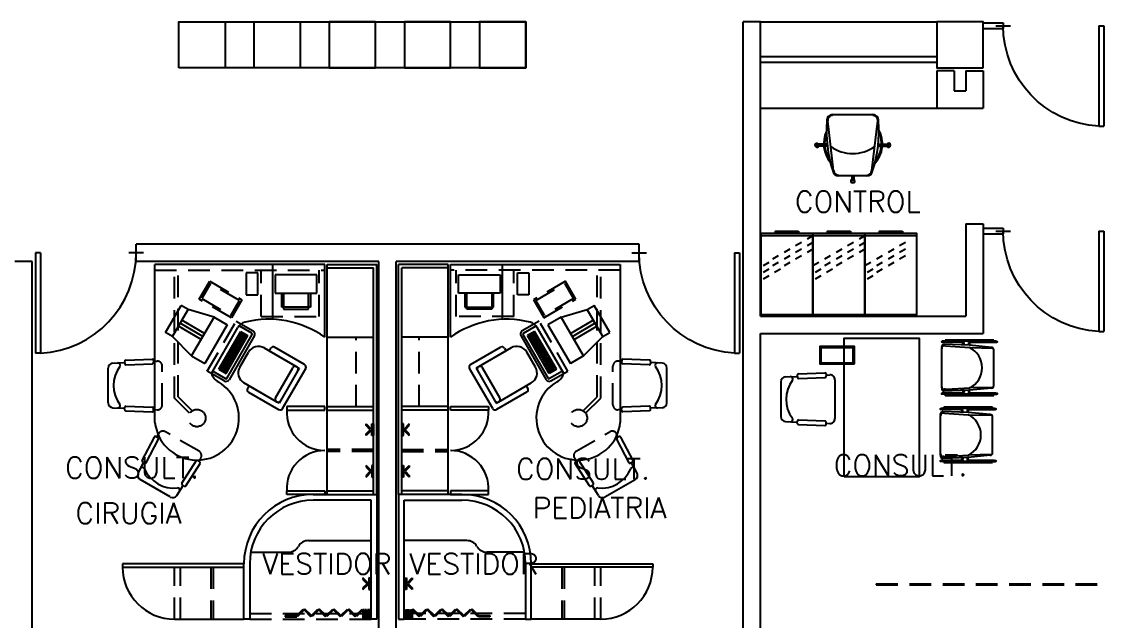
# Model space of a CAD drawing. Extents: x -358 to -207, y -206 to -105.
# Drawn here: x -238.47 to -229.08, y -189.41 to -184.23 of the extents above; entities that cross this region are included whole.
import ezdxf
from ezdxf.enums import TextEntityAlignment as Align

# ---------------------------------------------------------------- set-up
doc = ezdxf.new("R2010")
doc.units = 0
doc.header["$LTSCALE"] = 1.5
doc.header["$MEASUREMENT"] = 0
doc.linetypes.add('HIDDEN2', pattern=[0.1875, 0.125, -0.0625])
doc.layers.get('0').update_dxf_attribs({"linetype": 'CONTINUOUS'})
for name, color, linetype in [('8CMOB01', 8, 'CONTINUOUS'), ('9CCOLUMNA', 5, 'CONTINUOUS'), ('CCPTAS', 6, 'CONTINUOUS'), ('RCMURO01', 3, 'CONTINUOUS'), ('ZCTEXT01', 2, 'CONTINUOUS')]:
    doc.layers.add(name, color=color, linetype=linetype)
doc.styles.add('REG-80', font='ROMANS.shx', dxfattribs={"height": 0.27})

# ---------------------------------------------------------------- blocks, each defined once
blk = doc.blocks.new('PTA-D')
for p, q in [((0.95, 0), (0.95, 1)), ((0.95, 1), (1, 1)), ((1, 0), (1, 1)), ((-0.073, 0), (0.073, 0)), ((0.95, 0), (1, 0))]:
    blk.add_line(p, q)
blk.add_arc((1.002, -0.001), 1.002, 92.9928, 179.9448)
blk = doc.blocks.new('CESTO')
for points in [[(-0.0775, 0.1591), (0.0725, 0.1591), (0.0725, -0.1409), (-0.0775, -0.1409)], [(-0.0675, 0.1491), (0.0625, 0.1491), (0.0625, -0.1309), (-0.0675, -0.1309)]]:
    blk.add_lwpolyline(points, close=True)

msp = doc.modelspace()

# ---------------------------------------------------------------- linework, layer by layer
at = {"layer": '8CMOB01'}
for p, q in [((-231.456, -185.0342), (-231.1086, -185.0342)), ((-231.4476, -185.5193), (-231.4987, -185.0893)), ((-231.1169, -185.5193), (-231.0658, -185.0893)), ((-231.5334, -185.291), (-231.5918, -185.291)), ((-231.5918, -185.3075), (-231.5918, -185.291)), ((-231.5326, -185.3075), (-231.5918, -185.3075)), ((-231.5034, -185.291), (-231.525, -185.291)), ((-231.5016, -185.3075), (-231.5241, -185.3075)), ((-231.0629, -185.3075), (-231.0343, -185.3075)), ((-231.0611, -185.291), (-231.0335, -185.291)), ((-231.0258, -185.3075), (-230.9727, -185.3075)), ((-231.025, -185.291), (-230.9727, -185.291)), ((-230.9727, -185.291), (-230.9727, -185.3075)), ((-231.1597, -185.5642), (-231.4048, -185.5642)), ((-231.2905, -185.5642), (-231.2905, -185.6088)), ((-231.274, -185.6088), (-231.2905, -185.6088)), ((-231.274, -185.5642), (-231.274, -185.6088)), ((-231.6265, -186.083), (-232.0765, -186.083)), ((-231.6265, -186.083), (-231.6765, -186.1119)), ((-231.1765, -186.083), (-231.6265, -186.083)), ((-231.1765, -186.083), (-231.2265, -186.1119)), ((-230.7265, -186.083), (-231.1765, -186.083)), ((-231.8265, -186.1985), (-231.8765, -186.2273)), ((-231.7265, -186.1407), (-231.7765, -186.1696)), ((-231.7265, -186.1985), (-231.7765, -186.2273)), ((-231.6265, -186.1407), (-231.6765, -186.1696)), ((-231.6265, -186.1985), (-231.6765, -186.2273)), ((-231.3765, -186.1985), (-231.4265, -186.2273)), ((-231.2765, -186.1407), (-231.3265, -186.1696)), ((-231.2765, -186.1985), (-231.3265, -186.2273)), ((-231.1765, -186.1407), (-231.2265, -186.1696)), ((-231.1765, -186.1985), (-231.2265, -186.2273)), ((-230.9265, -186.1985), (-230.9765, -186.2273)), ((-230.8265, -186.1407), (-230.8765, -186.1696)), ((-230.8265, -186.1985), (-230.8765, -186.2273)), ((-231.9265, -186.2562), (-231.9765, -186.2851)), ((-231.8265, -186.2562), (-231.8765, -186.2851)), ((-231.7265, -186.2562), (-231.7765, -186.2851)), ((-231.4765, -186.2562), (-231.5265, -186.2851)), ((-231.3765, -186.2562), (-231.4265, -186.2851)), ((-231.2765, -186.2562), (-231.3265, -186.2851)), ((-231.0265, -186.2562), (-231.0765, -186.2851)), ((-230.9265, -186.2562), (-230.9765, -186.2851)), ((-230.8265, -186.2562), (-230.8765, -186.2851)), ((-232.0081, -186.3139), (-232.0581, -186.3428)), ((-232.0081, -186.3717), (-232.0581, -186.4005)), ((-231.9265, -186.3139), (-231.9765, -186.3428)), ((-231.9081, -186.3717), (-231.9581, -186.4005)), ((-231.8265, -186.3139), (-231.8765, -186.3428)), ((-231.5765, -186.3139), (-231.6265, -186.3428)), ((-231.5581, -186.3717), (-231.6081, -186.4005)), ((-231.4765, -186.3139), (-231.5265, -186.3428)), ((-231.4581, -186.3717), (-231.5081, -186.4005)), ((-231.3765, -186.3139), (-231.4265, -186.3428)), ((-231.1265, -186.3139), (-231.1765, -186.3428)), ((-231.1081, -186.3717), (-231.1581, -186.4005)), ((-231.0265, -186.3139), (-231.0765, -186.3428)), ((-231.0265, -186.3717), (-231.0765, -186.4005)), ((-230.9265, -186.3139), (-230.9765, -186.3428)), ((-232.0081, -186.4294), (-232.0581, -186.4583)), ((-231.5581, -186.4294), (-231.6081, -186.4583)), ((-231.1081, -186.4294), (-231.1581, -186.4583))]:
    msp.add_line(p, q, dxfattribs=at)
at = {"layer": '8CMOB01', "color": 8}
for p, q in [((-235.8481, -186.3316), (-237.3174, -186.3316)), ((-235.8481, -186.7194), (-235.8481, -186.3316)), ((-235.8481, -186.9616), (-235.8481, -186.3316)), ((-235.8281, -188.3216), (-235.8281, -186.3316)), ((-235.8281, -186.3316), (-235.3981, -186.3316)), ((-235.8281, -186.3616), (-235.4281, -186.3616)), ((-235.4281, -188.3216), (-235.4281, -186.3616)), ((-235.3981, -188.3216), (-235.3981, -186.3316)), ((-235.2122, -188.3216), (-235.2122, -186.3316)), ((-234.7822, -186.3316), (-235.2122, -186.3316)), ((-235.1822, -188.3216), (-235.1822, -186.3616)), ((-234.7822, -186.3616), (-235.1822, -186.3616)), ((-234.7822, -188.3216), (-234.7822, -186.3316)), ((-234.7622, -186.7194), (-234.7622, -186.3316)), ((-234.7622, -186.9616), (-234.7622, -186.3316)), ((-234.7622, -186.3316), (-233.2929, -186.3316)), ((-236.5277, -186.4029), (-236.5277, -186.5941)), ((-236.4277, -186.4029), (-236.5277, -186.4029)), ((-236.4277, -186.5941), (-236.4277, -186.4029)), ((-235.9174, -186.4211), (-236.2774, -186.4211)), ((-236.2774, -186.4211), (-236.2774, -186.5811)), ((-235.9174, -186.5811), (-235.9174, -186.4211)), ((-234.6929, -186.5811), (-234.6929, -186.4211)), ((-234.6929, -186.4211), (-234.3329, -186.4211)), ((-234.3329, -186.4211), (-234.3329, -186.5811)), ((-234.1827, -186.5941), (-234.1827, -186.4029)), ((-234.1827, -186.4029), (-234.0827, -186.4029)), ((-234.0827, -186.4029), (-234.0827, -186.5941)), ((-236.5277, -186.5941), (-236.4277, -186.5941)), ((-236.2774, -186.5811), (-235.9174, -186.5811)), ((-236.2214, -186.7011), (-236.2214, -186.5811)), ((-236.2054, -186.5811), (-236.2054, -186.7171)), ((-235.9894, -186.7171), (-235.9894, -186.5811)), ((-235.9734, -186.5811), (-235.9734, -186.7011)), ((-234.3329, -186.5811), (-234.6929, -186.5811)), ((-234.6369, -186.5811), (-234.6369, -186.7011)), ((-234.6209, -186.7171), (-234.6209, -186.5811)), ((-234.4049, -186.5811), (-234.4049, -186.7171)), ((-234.3889, -186.7011), (-234.3889, -186.5811)), ((-234.0827, -186.5941), (-234.1827, -186.5941)), ((-237.227, -186.9209), (-237.0914, -186.686)), ((-237.1666, -186.9557), (-237.031, -186.7208)), ((-237.031, -186.7208), (-237.0914, -186.686)), ((-236.8065, -186.7879), (-237.031, -186.7208)), ((-235.9734, -186.7011), (-236.2214, -186.7011)), ((-236.2054, -186.7171), (-235.9894, -186.7171)), ((-234.6369, -186.7011), (-234.3889, -186.7011)), ((-234.4049, -186.7171), (-234.6209, -186.7171)), ((-233.8038, -186.7879), (-233.5793, -186.7208)), ((-233.5793, -186.7208), (-233.5189, -186.686)), ((-233.4437, -186.9557), (-233.5793, -186.7208)), ((-233.3833, -186.9209), (-233.5189, -186.686)), ((-236.9034, -186.9556), (-237.0988, -186.8383)), ((-236.8884, -186.9297), (-237.0838, -186.8123)), ((-237.0002, -187.1234), (-236.8065, -186.7879)), ((-236.6922, -186.8539), (-236.8859, -187.1894)), ((-236.8065, -186.7879), (-236.6922, -186.8539)), ((-236.6153, -186.8216), (-236.4681, -186.9066)), ((-233.995, -186.8216), (-234.1422, -186.9066)), ((-233.8038, -186.7879), (-233.9182, -186.8539)), ((-233.9182, -186.8539), (-233.7244, -187.1894)), ((-233.6101, -187.1234), (-233.8038, -186.7879)), ((-233.722, -186.9297), (-233.5265, -186.8123)), ((-233.707, -186.9556), (-233.5115, -186.8383)), ((-237.1666, -186.9557), (-237.227, -186.9209)), ((-236.9184, -186.9816), (-237.1138, -186.8643)), ((-236.8295, -187.2754), (-236.5999, -186.8777)), ((-236.7651, -187.2381), (-236.5761, -186.9108)), ((-236.7495, -187.2471), (-236.5605, -186.9198)), ((-236.7339, -187.2561), (-236.5449, -186.9288)), ((-236.7183, -187.2651), (-236.5293, -186.9378)), ((-236.7027, -187.2741), (-236.5137, -186.9468)), ((-236.697, -187.3172), (-236.477, -186.9362)), ((-236.4571, -186.9476), (-236.6771, -187.3287)), ((-236.5941, -186.942), (-236.5317, -186.978)), ((-236.4796, -186.9265), (-236.5895, -186.863)), ((-236.5851, -186.9264), (-236.5227, -186.9624)), ((-236.5761, -186.9108), (-236.5137, -186.9468)), ((-234.1532, -186.9476), (-233.9332, -187.3287)), ((-233.9133, -187.3172), (-234.1333, -186.9362)), ((-234.1307, -186.9265), (-234.0208, -186.863)), ((-234.0342, -186.9108), (-234.0966, -186.9468)), ((-233.9076, -187.2741), (-234.0966, -186.9468)), ((-234.0252, -186.9264), (-234.0876, -186.9624)), ((-233.892, -187.2651), (-234.081, -186.9378)), ((-234.0162, -186.942), (-234.0786, -186.978)), ((-233.8764, -187.2561), (-234.0654, -186.9288)), ((-233.8608, -187.2471), (-234.0498, -186.9198)), ((-233.8452, -187.2381), (-234.0342, -186.9108)), ((-233.7808, -187.2754), (-234.0104, -186.8777)), ((-233.692, -186.9816), (-233.4965, -186.8643)), ((-233.4437, -186.9557), (-233.3833, -186.9209)), ((-237.0002, -187.1234), (-237.1666, -186.9557)), ((-236.6481, -187.0355), (-236.6013, -187.0625)), ((-236.6391, -187.0199), (-236.5923, -187.0469)), ((-236.6301, -187.0043), (-236.5677, -187.0403)), ((-236.6211, -186.9887), (-236.5587, -187.0247)), ((-236.6121, -186.9731), (-236.5497, -187.0091)), ((-236.6031, -186.9576), (-236.5407, -186.9936)), ((-235.8281, -186.9616), (-235.4281, -186.9616)), ((-234.7822, -186.9616), (-235.1822, -186.9616)), ((-234.0072, -186.9576), (-234.0696, -186.9936)), ((-233.9982, -186.9731), (-234.0606, -187.0091)), ((-233.9892, -186.9887), (-234.0516, -187.0247)), ((-233.9802, -187.0043), (-234.0426, -187.0403)), ((-233.9712, -187.0199), (-234.018, -187.0469)), ((-233.9622, -187.0355), (-234.009, -187.0625)), ((-233.6101, -187.1234), (-233.4437, -186.9557)), ((-230.5122, -187.0503), (-230.5122, -187.042)), ((-230.5002, -186.9953), (-230.5075, -186.9953)), ((-230.5002, -187.0053), (-230.5075, -187.0053)), ((-230.3389, -186.9953), (-230.5002, -186.9953)), ((-230.3389, -187.0053), (-230.5002, -187.0053)), ((-230.4788, -187.0357), (-230.4922, -187.0357)), ((-230.2722, -187.0303), (-230.4905, -187.0221)), ((-230.4822, -186.9953), (-230.4822, -186.9853)), ((-230.0622, -186.9853), (-230.4822, -186.9853)), ((-230.4788, -187.0357), (-230.2722, -187.0503)), ((-230.2595, -186.9953), (-230.3565, -186.9953)), ((-230.3289, -187.0281), (-230.3289, -187.0153)), ((-230.2822, -186.9953), (-230.3189, -186.9953)), ((-230.3189, -187.0285), (-230.3189, -187.0153)), ((-230.2722, -186.9953), (-230.2822, -186.9953)), ((-230.2822, -186.9953), (-230.2595, -186.9953)), ((-230.2822, -187.0153), (-230.2822, -187.0299)), ((-230.2722, -186.9953), (-230.2507, -186.9953)), ((-230.2722, -187.0303), (-230.2722, -187.0153)), ((-230.2722, -187.0153), (-230.2722, -187.0303)), ((-230.0812, -187.0494), (-230.2722, -187.0303)), ((-230.0448, -186.9953), (-230.2622, -186.9953)), ((-230.2622, -187.0053), (-230.2452, -187.0053)), ((-230.0622, -187.0053), (-230.2622, -187.0053)), ((-230.2507, -186.9953), (-230.037, -186.9953)), ((-230.2452, -187.0053), (-230.0622, -187.0053)), ((-230.0622, -186.9953), (-230.0622, -186.9853)), ((-230.0622, -187.0053), (-230.0448, -187.0053)), ((-230.0448, -186.9953), (-230.037, -186.9953)), ((-230.0448, -187.0053), (-230.037, -187.0053)), ((-237.0002, -187.1234), (-236.8859, -187.1894)), ((-236.7021, -187.129), (-236.6553, -187.156)), ((-236.6931, -187.1134), (-236.6463, -187.1404)), ((-236.6841, -187.0979), (-236.6373, -187.1249)), ((-236.6751, -187.0823), (-236.6283, -187.1093)), ((-236.6661, -187.0667), (-236.6193, -187.0937)), ((-236.6571, -187.0511), (-236.6103, -187.0781)), ((-236.5844, -187.2204), (-236.5094, -187.0905)), ((-236.3728, -187.0539), (-236.0913, -187.2164)), ((-236.317, -187.0572), (-236.3295, -187.0789)), ((-236.3295, -187.0789), (-236.0913, -187.2164)), ((-236.023, -187.1981), (-236.2828, -187.0481)), ((-234.5873, -187.1981), (-234.3275, -187.0481)), ((-234.2375, -187.0539), (-234.519, -187.2164)), ((-234.2808, -187.0789), (-234.519, -187.2164)), ((-234.2933, -187.0572), (-234.2808, -187.0789)), ((-234.0259, -187.2204), (-234.1009, -187.0905)), ((-233.9532, -187.0511), (-234, -187.0781)), ((-233.9442, -187.0667), (-233.991, -187.0937)), ((-233.9352, -187.0823), (-233.982, -187.1093)), ((-233.9262, -187.0979), (-233.973, -187.1249)), ((-233.9172, -187.1134), (-233.964, -187.1404)), ((-233.9082, -187.129), (-233.955, -187.156)), ((-233.6101, -187.1234), (-233.7244, -187.1894)), ((-230.5122, -187.0503), (-230.5122, -187.0609)), ((-230.5122, -187.3915), (-230.5122, -187.0557)), ((-230.2722, -187.0503), (-230.0677, -187.0555)), ((-230.0622, -187.3812), (-230.0622, -187.0693)), ((-237.7216, -187.5294), (-237.7216, -187.2282)), ((-237.681, -187.1857), (-237.5797, -187.1811)), ((-237.5801, -187.1711), (-237.5792, -187.1911)), ((-237.5706, -187.1607), (-237.3408, -187.1502)), ((-237.5688, -187.2006), (-237.339, -187.1902)), ((-237.3304, -187.1597), (-237.3295, -187.1797)), ((-236.7561, -187.2226), (-236.6937, -187.2586)), ((-236.7471, -187.207), (-236.6847, -187.243)), ((-236.7381, -187.1914), (-236.6757, -187.2274)), ((-236.7291, -187.1758), (-236.6667, -187.2118)), ((-236.7201, -187.1602), (-236.6577, -187.1962)), ((-236.7111, -187.1446), (-236.6487, -187.1806)), ((-236.2755, -187.4854), (-236.1255, -187.2255)), ((-236.0697, -187.2289), (-236.2447, -187.532)), ((-236.2139, -187.5787), (-236.0139, -187.2322)), ((-236.0913, -187.2164), (-236.0697, -187.2289)), ((-234.3964, -187.5787), (-234.5964, -187.2322)), ((-234.519, -187.2164), (-234.5406, -187.2289)), ((-234.5406, -187.2289), (-234.3656, -187.532)), ((-234.3348, -187.4854), (-234.4848, -187.2255)), ((-233.8992, -187.1446), (-233.9616, -187.1806)), ((-233.8902, -187.1602), (-233.9526, -187.1962)), ((-233.8812, -187.1758), (-233.9436, -187.2118)), ((-233.8722, -187.1914), (-233.9346, -187.2274)), ((-233.8632, -187.207), (-233.9256, -187.243)), ((-233.8542, -187.2226), (-233.9166, -187.2586)), ((-233.2799, -187.1597), (-233.2808, -187.1797)), ((-233.0415, -187.2006), (-233.2713, -187.1902)), ((-233.0397, -187.1607), (-233.2695, -187.1502)), ((-233.0302, -187.1711), (-233.0311, -187.1911)), ((-232.9293, -187.1857), (-233.0306, -187.1811)), ((-232.8887, -187.5294), (-232.8887, -187.2282)), ((-236.7181, -187.3396), (-236.8653, -187.2546)), ((-236.818, -187.2555), (-236.7067, -187.3198)), ((-236.7651, -187.2381), (-236.7027, -187.2741)), ((-236.0822, -187.2505), (-236.2322, -187.5104)), ((-236.0822, -187.2505), (-236.2322, -187.5104)), ((-234.5281, -187.2505), (-234.3781, -187.5104)), ((-234.5281, -187.2505), (-234.3781, -187.5104)), ((-233.8452, -187.2381), (-233.9076, -187.2741)), ((-233.7923, -187.2555), (-233.9037, -187.3198)), ((-233.8922, -187.3396), (-233.745, -187.2546)), ((-231.8629, -187.3043), (-231.7616, -187.2997)), ((-231.7621, -187.2897), (-231.7611, -187.3097)), ((-231.7525, -187.2792), (-231.5228, -187.2688)), ((-231.7507, -187.3192), (-231.5209, -187.3088)), ((-231.5123, -187.2783), (-231.5114, -187.2983)), ((-231.5119, -187.2883), (-231.4804, -187.2869)), ((-236.2663, -187.5195), (-236.5478, -187.357)), ((-236.5045, -187.382), (-236.517, -187.4037)), ((-236.2663, -187.5195), (-236.5045, -187.382)), ((-234.344, -187.5195), (-234.0625, -187.357)), ((-234.344, -187.5195), (-234.1058, -187.382)), ((-234.1058, -187.382), (-234.0933, -187.4037)), ((-231.9035, -187.3467), (-231.9035, -187.648)), ((-231.436, -187.3294), (-231.436, -187.6654)), ((-230.5122, -187.4003), (-230.5122, -187.3825)), ((-230.5122, -187.3825), (-230.5114, -187.3825)), ((-230.5122, -187.4003), (-230.5122, -187.4085)), ((-230.4824, -187.4115), (-230.4922, -187.4115)), ((-230.2822, -187.4206), (-230.4905, -187.4285)), ((-230.4824, -187.4115), (-230.4721, -187.4115)), ((-230.4721, -187.4115), (-230.2722, -187.4003)), ((-230.2822, -187.4206), (-230.2722, -187.4203)), ((-230.2822, -187.4206), (-230.2822, -187.4353)), ((-230.0677, -187.395), (-230.2722, -187.4003)), ((-230.2722, -187.4003), (-230.2722, -187.4003)), ((-230.0812, -187.4012), (-230.2722, -187.4203)), ((-230.2722, -187.4353), (-230.2722, -187.4203)), ((-230.2722, -187.4353), (-230.2722, -187.4203)), ((-230.0812, -187.4012), (-230.0812, -187.4012)), ((-236.5078, -187.4378), (-236.248, -187.5878)), ((-234.1025, -187.4378), (-234.3623, -187.5878)), ((-230.5005, -187.4453), (-230.5074, -187.4453)), ((-230.5005, -187.4553), (-230.5074, -187.4553)), ((-230.5005, -187.4453), (-230.5008, -187.4453)), ((-230.5008, -187.4453), (-230.3389, -187.4453)), ((-230.3389, -187.4453), (-230.5008, -187.4453)), ((-230.4822, -187.4553), (-230.5008, -187.4553)), ((-230.5005, -187.4553), (-230.5008, -187.4553)), ((-230.3389, -187.4553), (-230.5005, -187.4553)), ((-230.4822, -187.4653), (-230.4822, -187.4553)), ((-230.4822, -187.4653), (-230.4822, -187.4553)), ((-230.4822, -187.4553), (-230.4522, -187.4553)), ((-230.4822, -187.4653), (-230.4822, -187.4553)), ((-230.4822, -187.4653), (-230.4822, -187.4553)), ((-230.4822, -187.4653), (-230.4822, -187.4553)), ((-230.4822, -187.4653), (-230.0622, -187.4653)), ((-230.0622, -187.4653), (-230.4822, -187.4653)), ((-230.2622, -187.4553), (-230.3389, -187.4553)), ((-230.3289, -187.4224), (-230.3289, -187.4353)), ((-230.3189, -187.422), (-230.3189, -187.4353)), ((-230.3189, -187.4451), (-230.3189, -187.4453)), ((-230.0439, -187.4453), (-230.2622, -187.4453)), ((-230.2622, -187.4453), (-230.0445, -187.4453)), ((-230.2622, -187.4553), (-230.0445, -187.4553)), ((-230.0622, -187.4553), (-230.0922, -187.4553)), ((-230.0622, -187.4653), (-230.0622, -187.4553)), ((-230.0622, -187.4653), (-230.0622, -187.4553)), ((-230.0622, -187.4653), (-230.0622, -187.4553)), ((-230.0622, -187.4553), (-230.0445, -187.4553)), ((-230.0622, -187.4653), (-230.0622, -187.4553)), ((-230.0622, -187.4653), (-230.0622, -187.4553)), ((-230.0445, -187.4453), (-230.0476, -187.4453)), ((-230.0455, -187.4553), (-230.0445, -187.4553)), ((-230.0455, -187.4553), (-230.0371, -187.4553)), ((-230.0439, -187.4453), (-230.0411, -187.4453)), ((-230.0411, -187.4453), (-230.0371, -187.4453)), ((-237.681, -187.5719), (-237.5797, -187.5765)), ((-237.5801, -187.5865), (-237.5792, -187.5665)), ((-237.5706, -187.5969), (-237.3408, -187.6074)), ((-237.5688, -187.557), (-237.339, -187.5674)), ((-237.3304, -187.5978), (-237.3295, -187.5779)), ((-236.2447, -187.532), (-236.2663, -187.5195)), ((-235.8481, -187.5616), (-236.1781, -187.5616)), ((-236.1781, -187.5616), (-236.1781, -187.5916)), ((-236.1781, -187.5916), (-235.8481, -187.5916)), ((-235.8481, -187.5916), (-235.8481, -187.5616)), ((-235.8281, -187.5616), (-235.4281, -187.5616)), ((-235.8281, -187.5916), (-235.4281, -187.5916)), ((-234.7822, -187.5616), (-235.1822, -187.5616)), ((-234.7822, -187.5916), (-235.1822, -187.5916)), ((-234.7622, -187.5916), (-234.7622, -187.5616)), ((-234.7622, -187.5616), (-234.4322, -187.5616)), ((-234.4322, -187.5916), (-234.7622, -187.5916)), ((-234.4322, -187.5616), (-234.4322, -187.5916)), ((-234.3656, -187.532), (-234.344, -187.5195)), ((-233.2799, -187.5978), (-233.2808, -187.5779)), ((-233.0415, -187.557), (-233.2713, -187.5674)), ((-233.0397, -187.5969), (-233.2695, -187.6074)), ((-233.0302, -187.5865), (-233.0311, -187.5665)), ((-232.9293, -187.5719), (-233.0306, -187.5765)), ((-230.5111, -187.577), (-230.5184, -187.577)), ((-230.5111, -187.587), (-230.5184, -187.587)), ((-230.3498, -187.577), (-230.5111, -187.577)), ((-230.3498, -187.587), (-230.5111, -187.587)), ((-230.2831, -187.612), (-230.5014, -187.6038)), ((-230.4931, -187.577), (-230.4931, -187.567)), ((-230.0731, -187.567), (-230.4931, -187.567)), ((-230.2704, -187.577), (-230.3674, -187.577)), ((-230.3398, -187.6098), (-230.3398, -187.597)), ((-230.2931, -187.577), (-230.3298, -187.577)), ((-230.3298, -187.6102), (-230.3298, -187.597)), ((-230.2831, -187.577), (-230.2931, -187.577)), ((-230.2931, -187.577), (-230.2704, -187.577)), ((-230.2931, -187.597), (-230.2931, -187.6116)), ((-230.2831, -187.577), (-230.2616, -187.577)), ((-230.2831, -187.612), (-230.2831, -187.597)), ((-230.2831, -187.597), (-230.2831, -187.612)), ((-230.0557, -187.577), (-230.2731, -187.577)), ((-230.2731, -187.587), (-230.2561, -187.587)), ((-230.0731, -187.587), (-230.2731, -187.587)), ((-230.2616, -187.577), (-230.0479, -187.577)), ((-230.2561, -187.587), (-230.0731, -187.587)), ((-230.0731, -187.577), (-230.0731, -187.567)), ((-230.0731, -187.587), (-230.0557, -187.587)), ((-230.0557, -187.577), (-230.0479, -187.577)), ((-230.0557, -187.587), (-230.0479, -187.587)), ((-231.8629, -187.6905), (-231.7616, -187.6951)), ((-231.7621, -187.7051), (-231.7611, -187.6851)), ((-231.7507, -187.6756), (-231.5209, -187.686)), ((-231.5123, -187.7164), (-231.5114, -187.6964)), ((-230.5231, -187.632), (-230.5231, -187.6237)), ((-230.5231, -187.632), (-230.5231, -187.6427)), ((-230.5231, -187.9732), (-230.5231, -187.6374)), ((-230.4897, -187.6174), (-230.5031, -187.6174)), ((-230.4897, -187.6174), (-230.2831, -187.632)), ((-230.0921, -187.6311), (-230.2831, -187.612)), ((-230.2831, -187.632), (-230.0786, -187.6372)), ((-230.0731, -187.9629), (-230.0731, -187.651)), ((-235.4917, -187.7258), (-235.4918, -187.7117)), ((-235.4918, -187.7117), (-235.4417, -187.7616)), ((-235.4558, -187.7616), (-235.4917, -187.7258)), ((-235.4917, -187.7975), (-235.4558, -187.7616)), ((-235.4417, -187.7616), (-235.4917, -187.8117)), ((-235.4417, -187.8116), (-235.4418, -187.7116)), ((-235.4418, -187.7116), (-235.4282, -187.7116)), ((-235.4282, -187.7116), (-235.4281, -187.8116)), ((-235.1821, -187.7116), (-235.1822, -187.8116)), ((-235.1686, -187.7116), (-235.1821, -187.7116)), ((-235.1687, -187.8116), (-235.1686, -187.7116)), ((-235.1186, -187.7117), (-235.1686, -187.7616)), ((-235.1686, -187.7616), (-235.1187, -187.8117)), ((-235.1545, -187.7616), (-235.1186, -187.7258)), ((-235.1187, -187.7975), (-235.1545, -187.7616)), ((-235.1186, -187.7258), (-235.1186, -187.7117)), ((-231.7525, -187.7155), (-231.5228, -187.726)), ((-231.5119, -187.7064), (-231.4804, -187.7079)), ((-237.4288, -188.0291), (-237.323, -187.8249)), ((-237.3933, -188.0475), (-237.2875, -187.8433)), ((-237.3095, -187.8206), (-237.2918, -187.8298)), ((-235.4917, -187.8117), (-235.4917, -187.7975)), ((-235.4281, -187.8116), (-235.4417, -187.8116)), ((-235.1822, -187.8116), (-235.1687, -187.8116)), ((-235.1187, -187.8117), (-235.1187, -187.7975)), ((-233.217, -188.0475), (-233.3228, -187.8433)), ((-233.3008, -187.8206), (-233.3186, -187.8298)), ((-233.1815, -188.0291), (-233.2873, -187.8249)), ((-230.5231, -187.982), (-230.5231, -187.9642)), ((-230.5231, -187.9642), (-230.5223, -187.9642)), ((-230.5231, -187.982), (-230.5231, -187.9902)), ((-230.483, -187.9932), (-230.2831, -187.982)), ((-230.0786, -187.9767), (-230.2831, -187.982)), ((-230.2831, -187.982), (-230.2831, -187.982)), ((-230.0921, -187.9829), (-230.2831, -188.002)), ((-230.0921, -187.9829), (-230.0921, -187.9829)), ((-237.4624, -188.1372), (-237.4157, -188.0471)), ((-237.4246, -188.0425), (-237.4068, -188.0517)), ((-237.0847, -188.2256), (-236.9608, -188.0319)), ((-237.051, -188.2472), (-236.9271, -188.0534)), ((-236.9301, -188.0396), (-236.947, -188.0289)), ((-235.4417, -188.1215), (-235.4917, -188.0715)), ((-235.4917, -188.0715), (-235.4917, -188.0856)), ((-235.4417, -188.0715), (-235.4418, -188.1715)), ((-235.4281, -188.0716), (-235.4417, -188.0715)), ((-235.4282, -188.1716), (-235.4281, -188.0716)), ((-235.1822, -188.0716), (-235.1687, -188.0715)), ((-235.1821, -188.1716), (-235.1822, -188.0716)), ((-235.1687, -188.0715), (-235.1686, -188.1715)), ((-235.1686, -188.1215), (-235.1187, -188.0715)), ((-235.1187, -188.0715), (-235.1187, -188.0856)), ((-233.5593, -188.2472), (-233.6832, -188.0534)), ((-233.6802, -188.0396), (-233.6634, -188.0289)), ((-233.5256, -188.2256), (-233.6495, -188.0319)), ((-233.1858, -188.0425), (-233.2035, -188.0517)), ((-233.148, -188.1372), (-233.1947, -188.0471)), ((-230.5114, -188.027), (-230.5183, -188.027)), ((-230.5114, -188.037), (-230.5183, -188.037)), ((-230.5114, -188.027), (-230.5117, -188.027)), ((-230.5117, -188.027), (-230.3498, -188.027)), ((-230.3498, -188.027), (-230.5117, -188.027)), ((-230.4931, -188.037), (-230.5117, -188.037)), ((-230.5114, -188.037), (-230.5117, -188.037)), ((-230.3498, -188.037), (-230.5114, -188.037)), ((-230.4933, -187.9932), (-230.5031, -187.9932)), ((-230.2931, -188.0024), (-230.5014, -188.0102)), ((-230.4933, -187.9932), (-230.483, -187.9932)), ((-230.4931, -188.047), (-230.4931, -188.037)), ((-230.4931, -188.047), (-230.4931, -188.037)), ((-230.4931, -188.037), (-230.4631, -188.037)), ((-230.4931, -188.047), (-230.4931, -188.037)), ((-230.4931, -188.047), (-230.4931, -188.037)), ((-230.4931, -188.047), (-230.4931, -188.037)), ((-230.4931, -188.047), (-230.0731, -188.047)), ((-230.0731, -188.047), (-230.4931, -188.047)), ((-230.2731, -188.037), (-230.3498, -188.037)), ((-230.3398, -188.0041), (-230.3398, -188.017)), ((-230.3298, -188.0037), (-230.3298, -188.017)), ((-230.3298, -188.0268), (-230.3298, -188.027)), ((-230.2931, -188.0024), (-230.2831, -188.002)), ((-230.2931, -188.0024), (-230.2931, -188.017)), ((-230.2831, -188.017), (-230.2831, -188.002)), ((-230.2831, -188.017), (-230.2831, -188.002)), ((-230.0548, -188.027), (-230.2731, -188.027)), ((-230.2731, -188.027), (-230.0554, -188.027)), ((-230.2731, -188.037), (-230.0554, -188.037)), ((-230.0731, -188.037), (-230.1031, -188.037)), ((-230.0731, -188.047), (-230.0731, -188.037)), ((-230.0731, -188.047), (-230.0731, -188.037)), ((-230.0731, -188.047), (-230.0731, -188.037)), ((-230.0731, -188.037), (-230.0554, -188.037)), ((-230.0731, -188.047), (-230.0731, -188.037)), ((-230.0731, -188.047), (-230.0731, -188.037)), ((-230.0554, -188.027), (-230.0585, -188.027)), ((-230.0564, -188.037), (-230.0554, -188.037)), ((-230.0564, -188.037), (-230.048, -188.037)), ((-230.0548, -188.027), (-230.052, -188.027)), ((-230.052, -188.027), (-230.048, -188.027)), ((-235.4918, -188.1715), (-235.4417, -188.1215)), ((-235.4917, -188.1573), (-235.4918, -188.1715)), ((-235.4917, -188.0856), (-235.4558, -188.1215)), ((-235.4558, -188.1215), (-235.4917, -188.1573)), ((-235.4418, -188.1715), (-235.4282, -188.1716)), ((-235.1686, -188.1715), (-235.1821, -188.1716)), ((-235.1186, -188.1715), (-235.1686, -188.1215)), ((-235.1187, -188.0856), (-235.1545, -188.1215)), ((-235.1545, -188.1215), (-235.1186, -188.1573)), ((-235.1186, -188.1573), (-235.1186, -188.1715)), ((-237.185, -188.3442), (-237.4459, -188.1936)), ((-237.1279, -188.3303), (-237.0732, -188.2448)), ((-237.0648, -188.2502), (-237.0817, -188.2395)), ((-233.5455, -188.2502), (-233.5287, -188.2395)), ((-233.4824, -188.3303), (-233.5371, -188.2448)), ((-233.4254, -188.3442), (-233.1645, -188.1936)), ((-236.1781, -188.2916), (-235.8489, -188.2916)), ((-236.1781, -188.3216), (-236.1781, -188.2916)), ((-235.8481, -188.3216), (-236.1781, -188.3216)), ((-235.9481, -188.3216), (-235.3981, -188.3216)), ((-235.8489, -188.2916), (-235.8481, -188.3216)), ((-235.8281, -188.2916), (-235.4281, -188.2916)), ((-235.3981, -188.3216), (-235.3981, -189.4016)), ((-235.2122, -188.3216), (-235.2122, -189.4016)), ((-234.6622, -188.3216), (-235.2122, -188.3216)), ((-234.7822, -188.2916), (-235.1822, -188.2916)), ((-234.7615, -188.2916), (-234.7622, -188.3216)), ((-234.7622, -188.3216), (-234.4322, -188.3216)), ((-234.4322, -188.2916), (-234.7615, -188.2916)), ((-234.4322, -188.3216), (-234.4322, -188.2916)), ((-235.4481, -188.3716), (-235.9481, -188.3716)), ((-235.4481, -189.4016), (-235.4481, -188.3716)), ((-235.1622, -189.4016), (-235.1622, -188.3716)), ((-235.1622, -188.3716), (-234.6622, -188.3716)), ((-235.9904, -188.7216), (-235.4481, -188.7216)), ((-234.6199, -188.7216), (-235.1622, -188.7216)), ((-236.4794, -188.8216), (-236.1636, -188.8216)), ((-234.1309, -188.8216), (-234.4467, -188.8216)), ((-236.5481, -188.9216), (-237.5981, -188.9216)), ((-237.5981, -188.9216), (-237.5981, -188.9516)), ((-236.5481, -189.4016), (-236.5481, -188.9216)), ((-236.4981, -188.9216), (-236.4981, -189.4016)), ((-234.1122, -188.9216), (-234.1122, -189.4016)), ((-234.0622, -189.4016), (-234.0622, -188.9216)), ((-234.0622, -188.9216), (-233.0122, -188.9216)), ((-233.0122, -188.9216), (-233.0122, -188.9516)), ((-237.5981, -188.9516), (-236.5481, -188.9516)), ((-233.0122, -188.9516), (-234.0622, -188.9516)), ((-235.4824, -189.0953), (-235.5183, -189.1311)), ((-235.5183, -189.1453), (-235.4682, -189.0953)), ((-235.4682, -189.0953), (-235.5182, -189.0453)), ((-235.5182, -189.0453), (-235.5182, -189.0594)), ((-235.5182, -189.0594), (-235.4824, -189.0953)), ((-235.4682, -189.0453), (-235.4683, -189.1453)), ((-235.4546, -189.0454), (-235.4682, -189.0453)), ((-235.4547, -189.1454), (-235.4546, -189.0454)), ((-235.1557, -189.0454), (-235.1421, -189.0453)), ((-235.1556, -189.1454), (-235.1557, -189.0454)), ((-235.1421, -189.0953), (-235.0921, -189.0453)), ((-235.1421, -189.0453), (-235.142, -189.1453)), ((-235.092, -189.1453), (-235.1421, -189.0953)), ((-235.0921, -189.0594), (-235.1279, -189.0953)), ((-235.1279, -189.0953), (-235.092, -189.1311)), ((-235.0921, -189.0453), (-235.0921, -189.0594)), ((-235.5183, -189.1311), (-235.5183, -189.1453)), ((-235.4683, -189.1453), (-235.4547, -189.1454)), ((-235.142, -189.1453), (-235.1556, -189.1454)), ((-235.092, -189.1311), (-235.092, -189.1453)), ((-236.0916, -189.3711), (-236.19, -189.3711)), ((-236.19, -189.3711), (-236.19, -189.3811)), ((-236.19, -189.3811), (-236.0916, -189.3811)), ((-236.0916, -189.3711), (-236.035, -189.3145)), ((-236.0916, -189.3811), (-236.0916, -189.3711)), ((-236.0845, -189.3781), (-236.0916, -189.3711)), ((-236.028, -189.3216), (-236.0845, -189.3781)), ((-236.035, -189.3145), (-236.028, -189.3216)), ((-236.0209, -189.3145), (-236.028, -189.3216)), ((-236.028, -189.3216), (-235.9714, -189.3781)), ((-235.9643, -189.3711), (-236.0209, -189.3145)), ((-235.9714, -189.3781), (-235.9643, -189.3711)), ((-235.9643, -189.3711), (-235.9078, -189.3145)), ((-235.9573, -189.3781), (-235.9643, -189.3711)), ((-235.9007, -189.3216), (-235.9573, -189.3781)), ((-235.9078, -189.3145), (-235.9007, -189.3216)), ((-235.8936, -189.3145), (-235.9007, -189.3216)), ((-235.9007, -189.3216), (-235.8441, -189.3781)), ((-235.8371, -189.3711), (-235.8936, -189.3145)), ((-235.8441, -189.3781), (-235.8371, -189.3711)), ((-235.8371, -189.3711), (-235.7805, -189.3145)), ((-235.83, -189.3781), (-235.8371, -189.3711)), ((-235.7734, -189.3216), (-235.83, -189.3781)), ((-235.7805, -189.3145), (-235.7734, -189.3216)), ((-235.7663, -189.3145), (-235.7734, -189.3216)), ((-235.7734, -189.3216), (-235.7168, -189.3781)), ((-235.7098, -189.3711), (-235.7663, -189.3145)), ((-235.7168, -189.3781), (-235.7098, -189.3711)), ((-235.7098, -189.3711), (-235.6532, -189.3145)), ((-235.7027, -189.3781), (-235.7098, -189.3711)), ((-235.6461, -189.3216), (-235.7027, -189.3781)), ((-235.6532, -189.3145), (-235.6461, -189.3216)), ((-235.6391, -189.3145), (-235.6461, -189.3216)), ((-235.6461, -189.3216), (-235.5896, -189.3781)), ((-235.5825, -189.3711), (-235.6391, -189.3145)), ((-235.5896, -189.3781), (-235.5825, -189.3711)), ((-235.5825, -189.3711), (-235.5259, -189.3145)), ((-235.5754, -189.3781), (-235.5825, -189.3711)), ((-235.5189, -189.3216), (-235.5754, -189.3781)), ((-235.5259, -189.3145), (-235.5189, -189.3216)), ((-235.5089, -189.3216), (-235.5189, -189.3216)), ((-235.5189, -189.3216), (-235.5189, -189.4016)), ((-235.5089, -189.4016), (-235.5089, -189.3216)), ((-235.4937, -189.3216), (-235.5037, -189.3216)), ((-235.5037, -189.3216), (-235.5037, -189.4016)), ((-235.4937, -189.4016), (-235.4937, -189.3216)), ((-235.4785, -189.3216), (-235.4885, -189.3216)), ((-235.4885, -189.3216), (-235.4885, -189.4016)), ((-235.4785, -189.4016), (-235.4785, -189.3216)), ((-235.4633, -189.3216), (-235.4733, -189.3216)), ((-235.4733, -189.3216), (-235.4733, -189.4016)), ((-235.4633, -189.4016), (-235.4633, -189.3216)), ((-235.4481, -189.3216), (-235.4581, -189.3216)), ((-235.4581, -189.3216), (-235.4581, -189.4016)), ((-235.4481, -189.4016), (-235.4481, -189.3216)), ((-235.1622, -189.3216), (-235.1522, -189.3216)), ((-235.1622, -189.4016), (-235.1622, -189.3216)), ((-235.1522, -189.3216), (-235.1522, -189.4016)), ((-235.147, -189.3216), (-235.137, -189.3216)), ((-235.147, -189.4016), (-235.147, -189.3216)), ((-235.137, -189.3216), (-235.137, -189.4016)), ((-235.1318, -189.3216), (-235.1218, -189.3216)), ((-235.1318, -189.4016), (-235.1318, -189.3216)), ((-235.1218, -189.3216), (-235.1218, -189.4016)), ((-235.1166, -189.3216), (-235.1066, -189.3216)), ((-235.1166, -189.4016), (-235.1166, -189.3216)), ((-235.1066, -189.3216), (-235.1066, -189.4016)), ((-235.1015, -189.4016), (-235.1015, -189.3216)), ((-235.1015, -189.3216), (-235.0915, -189.3216)), ((-235.0844, -189.3145), (-235.0915, -189.3216)), ((-235.0915, -189.3216), (-235.0915, -189.4016)), ((-235.0915, -189.3216), (-235.0349, -189.3781)), ((-235.0278, -189.3711), (-235.0844, -189.3145)), ((-235.0349, -189.3781), (-235.0278, -189.3711)), ((-235.0278, -189.3711), (-234.9713, -189.3145)), ((-235.0208, -189.3781), (-235.0278, -189.3711)), ((-234.9642, -189.3216), (-235.0208, -189.3781)), ((-234.9713, -189.3145), (-234.9642, -189.3216)), ((-234.9571, -189.3145), (-234.9642, -189.3216)), ((-234.9642, -189.3216), (-234.9076, -189.3781)), ((-234.9006, -189.3711), (-234.9571, -189.3145)), ((-234.9076, -189.3781), (-234.9006, -189.3711)), ((-234.9006, -189.3711), (-234.844, -189.3145)), ((-234.8935, -189.3781), (-234.9006, -189.3711)), ((-234.8369, -189.3216), (-234.8935, -189.3781)), ((-234.844, -189.3145), (-234.8369, -189.3216)), ((-234.8298, -189.3145), (-234.8369, -189.3216)), ((-234.8369, -189.3216), (-234.7803, -189.3781)), ((-234.7733, -189.3711), (-234.8298, -189.3145)), ((-234.7803, -189.3781), (-234.7733, -189.3711)), ((-234.7733, -189.3711), (-234.7167, -189.3145)), ((-234.7662, -189.3781), (-234.7733, -189.3711)), ((-234.7096, -189.3216), (-234.7662, -189.3781)), ((-234.7167, -189.3145), (-234.7096, -189.3216)), ((-234.7026, -189.3145), (-234.7096, -189.3216)), ((-234.7096, -189.3216), (-234.6531, -189.3781)), ((-234.646, -189.3711), (-234.7026, -189.3145)), ((-234.6531, -189.3781), (-234.646, -189.3711)), ((-234.646, -189.3711), (-234.5894, -189.3145)), ((-234.6389, -189.3781), (-234.646, -189.3711)), ((-234.5824, -189.3216), (-234.6389, -189.3781)), ((-234.5894, -189.3145), (-234.5824, -189.3216)), ((-234.5753, -189.3145), (-234.5824, -189.3216)), ((-234.5824, -189.3216), (-234.5258, -189.3781)), ((-234.5187, -189.3711), (-234.5753, -189.3145)), ((-234.5258, -189.3781), (-234.5187, -189.3711)), ((-234.5187, -189.3811), (-234.5187, -189.3711)), ((-234.5187, -189.3711), (-234.4204, -189.3711)), ((-234.4204, -189.3811), (-234.5187, -189.3811)), ((-234.4204, -189.3711), (-234.4204, -189.3811)), ((-237.1481, -189.4016), (-236.5481, -189.4016)), ((-236.4981, -189.4016), (-236.5481, -189.4016)), ((-235.5189, -189.4016), (-235.5089, -189.4016)), ((-235.5037, -189.4016), (-235.4937, -189.4016)), ((-235.4885, -189.4016), (-235.4785, -189.4016)), ((-235.4733, -189.4016), (-235.4633, -189.4016)), ((-235.4581, -189.4016), (-235.4481, -189.4016)), ((-235.3981, -189.4016), (-235.4481, -189.4016)), ((-235.2122, -189.4016), (-235.1622, -189.4016)), ((-235.1522, -189.4016), (-235.1622, -189.4016)), ((-235.137, -189.4016), (-235.147, -189.4016)), ((-235.1218, -189.4016), (-235.1318, -189.4016)), ((-235.1066, -189.4016), (-235.1166, -189.4016)), ((-235.0915, -189.4016), (-235.1015, -189.4016)), ((-234.1122, -189.4016), (-234.0622, -189.4016)), ((-233.4622, -189.4016), (-234.0622, -189.4016))]:
    msp.add_line(p, q, dxfattribs=at)
at = {"layer": '8CMOB01', "color": 8, "linetype": 'HIDDEN2'}
for p, q in [((-237.3174, -186.3816), (-235.8481, -186.3816)), ((-237.1481, -187.489), (-237.1481, -186.3816)), ((-237.1181, -187.4765), (-237.1181, -186.3816)), ((-236.3981, -186.7816), (-236.3981, -186.3816)), ((-235.8981, -186.7816), (-235.8981, -186.3816)), ((-233.2929, -186.3816), (-234.7622, -186.3816)), ((-234.7122, -186.7816), (-234.7122, -186.3816)), ((-234.2122, -186.7816), (-234.2122, -186.3816)), ((-233.4922, -187.4765), (-233.4922, -186.3816)), ((-233.4622, -187.489), (-233.4622, -186.3816)), ((-236.9338, -186.6323), (-236.8438, -186.4764)), ((-236.8438, -186.4764), (-236.5666, -186.6364)), ((-233.7666, -186.4764), (-234.0437, -186.6364)), ((-233.6766, -186.6323), (-233.7666, -186.4764)), ((-236.8383, -186.4969), (-236.9133, -186.6268)), ((-236.5871, -186.6419), (-236.8383, -186.4969)), ((-234.0232, -186.6419), (-233.7721, -186.4969)), ((-233.7721, -186.4969), (-233.6971, -186.6268)), ((-236.6566, -186.7923), (-236.9338, -186.6323)), ((-236.9133, -186.6268), (-236.6621, -186.7718)), ((-236.6621, -186.7718), (-236.5871, -186.6419)), ((-236.5666, -186.6364), (-236.6566, -186.7923)), ((-234.0437, -186.6364), (-233.9537, -186.7923)), ((-233.9482, -186.7718), (-234.0232, -186.6419)), ((-233.9537, -186.7923), (-233.6766, -186.6323)), ((-233.6971, -186.6268), (-233.9482, -186.7718)), ((-236.8653, -187.2546), (-236.6153, -186.8216)), ((-236.3981, -186.7816), (-235.8981, -186.7816)), ((-234.2122, -186.7816), (-234.7122, -186.7816)), ((-233.745, -187.2546), (-233.995, -186.8216)), ((-235.5781, -187.5616), (-235.5781, -186.9616)), ((-235.0322, -187.5616), (-235.0322, -186.9616)), ((-237.3299, -187.1697), (-237.2985, -187.1683)), ((-237.2541, -187.5468), (-237.2541, -187.2108)), ((-233.3562, -187.5468), (-233.3562, -187.2108)), ((-233.2804, -187.1697), (-233.3118, -187.1683)), ((-237.0177, -187.6194), (-237.1481, -187.489)), ((-236.9965, -187.5982), (-237.1181, -187.4765)), ((-233.6138, -187.5982), (-233.4922, -187.4765)), ((-233.5926, -187.6194), (-233.4622, -187.489)), ((-237.3299, -187.5878), (-237.2985, -187.5893)), ((-233.2804, -187.5878), (-233.3118, -187.5893)), ((-236.9362, -187.948), (-237.2272, -187.78)), ((-233.6742, -187.948), (-233.3831, -187.78)), ((-237.3006, -187.8252), (-237.2862, -187.7973)), ((-233.3097, -187.8252), (-233.3242, -187.7973)), ((-235.4281, -187.9316), (-235.8281, -187.9316)), ((-235.4281, -187.9516), (-235.8281, -187.9516)), ((-235.1822, -187.9316), (-234.7822, -187.9316)), ((-235.1822, -187.9516), (-234.7822, -187.9516)), ((-236.9385, -188.0342), (-236.9216, -188.0077)), ((-233.6718, -188.0342), (-233.6887, -188.0077)), ((-237.1481, -189.4016), (-237.1481, -188.9516)), ((-237.0981, -189.4016), (-237.0981, -188.9516)), ((-236.8332, -188.9516), (-236.8332, -189.4016)), ((-236.8132, -188.9516), (-236.8132, -189.4016)), ((-233.7971, -188.9516), (-233.7971, -189.4016)), ((-233.7771, -188.9516), (-233.7771, -189.4016)), ((-233.5122, -189.4016), (-233.5122, -188.9516)), ((-233.4622, -189.4016), (-233.4622, -188.9516)), ((-231.079, -189.0946), (-229.0803, -189.0946)), ((-231.079, -189.0946), (-231.079, -189.1046)), ((-231.079, -189.1046), (-229.0803, -189.1046)), ((-236.4981, -189.3516), (-235.4481, -189.3516)), ((-234.1122, -189.3516), (-235.1622, -189.3516)), ((-236.4981, -189.4016), (-235.4481, -189.4016)), ((-234.1122, -189.4016), (-235.1622, -189.4016))]:
    msp.add_line(p, q, dxfattribs=at)
at = {"layer": '8CMOB01', "color": 8, "linetype": 'Continuous'}
for p, q in [((-236.2981, -186.8064), (-236.2981, -186.3316)), ((-234.3122, -186.8064), (-234.3122, -186.3316))]:
    msp.add_line(p, q, dxfattribs=at)
at = {"layer": '8CMOB01', "color": 8}
msp.add_lwpolyline([(-237.1102, -184.6298), (-237.1102, -184.2298), (-234.1102, -184.2298), (-234.1102, -184.6298)], close=True, dxfattribs=at)
at = {"layer": '8CMOB01'}
for points in [[(-232.0765, -186.763), (-231.6265, -186.763), (-231.6265, -186.063), (-232.0765, -186.063)], [(-231.7515, -186.043), (-231.7515, -186.053), (-231.9515, -186.053), (-231.9515, -186.043)], [(-231.6265, -186.763), (-231.1765, -186.763), (-231.1765, -186.063), (-231.6265, -186.063)], [(-231.3015, -186.043), (-231.3015, -186.053), (-231.5015, -186.053), (-231.5015, -186.043)], [(-231.1765, -186.763), (-230.7265, -186.763), (-230.7265, -186.063), (-231.1765, -186.063)], [(-230.8515, -186.043), (-230.8515, -186.053), (-231.0515, -186.053), (-231.0515, -186.043)], [(-231.3563, -188.1709), (-231.3563, -186.9695), (-230.7063, -186.9695), (-230.7063, -188.1709)]]:
    msp.add_lwpolyline(points, close=True, dxfattribs=at)
at = {"layer": '8CMOB01', "color": 8}
for centre in [(-230.5072, -187.0003), (-230.0372, -187.0003), (-230.5072, -187.4503), (-230.0372, -187.4503), (-230.5181, -187.582), (-230.0481, -187.582), (-230.5181, -188.032), (-230.0481, -188.032)]:
    msp.add_circle(centre, 0.005, dxfattribs=at)
at = {"layer": '8CMOB01', "color": 8, "linetype": 'HIDDEN2'}
for centre in [(-236.9551, -187.6608), (-233.6552, -187.6608)]:
    msp.add_circle(centre, 0.075, dxfattribs=at)
at = {"layer": '8CMOB01'}
for centre, radius, start, end in [((-231.456, -185.0842), 0.05, 90, 186.78125), ((-231.456, -185.0842), 0.0431, 90, 186.78125), ((-231.1086, -185.0842), 0.05, 353.21875, 90), ((-231.1086, -185.0842), 0.0431, 353.21875, 90), ((-230.4173, -185.1788), 1.0919, 175.34387, 198.21862), ((-232.1472, -185.1788), 1.0919, 341.78138, 4.65613), ((-231.2792, -185.2863), 0.2543, 317.54997, 28.32685), ((-231.2792, -185.2863), 0.2543, 154.77265, 219.44976), ((-231.2792, -185.2863), 0.2458, 159.23541, 214.987), ((-231.2792, -185.2863), 0.2458, 321.50141, 24.3754), ((-231.5919, -185.2996), 0.017, 30.78336, 332.41345), ((-231.2823, -185.0424), 0.3289, 234.68201, 305.31799), ((-230.9726, -185.2988), 0.017, 210.78336, 152.41345), ((-231.4048, -185.5142), 0.05, 186.78125, 270), ((-231.4048, -185.5142), 0.0431, 186.78125, 270), ((-231.1597, -185.5142), 0.0431, 270, 353.21875), ((-231.1597, -185.5142), 0.05, 270, 353.21875), ((-231.2819, -185.6089), 0.017, 120.78336, 62.41345)]:
    msp.add_arc(centre, radius, start, end, dxfattribs=at)
at = {"layer": '8CMOB01', "color": 8}
for centre, radius, start, end in [((-6973.1637, -187.015), 6735.8463, 359.99418681, 0.00581319), ((6502.5533, -187.015), 6735.8463, 179.99418681, 180.00581319), ((-236.5133, -186.9277), 0.1, 104.05062, 150), ((-236.3345, -187.6422), 0.8365, 54.45135, 104.05062), ((-234.2758, -187.6422), 0.8365, 75.94938, 125.54865), ((-234.097, -186.9277), 0.1, 30, 75.94938), ((-236.4831, -186.9326), 0.00708, 330, 60), ((-236.4831, -186.9326), 0.03, 330, 60), ((-234.1272, -186.9326), 0.03, 120, 210), ((-234.1272, -186.9326), 0.00708, 120, 210), ((-236.4228, -187.1405), 0.1, 60, 150), ((-236.2953, -187.0697), 0.025, 60, 150), ((-234.315, -187.0697), 0.025, 30, 120), ((-234.1875, -187.1405), 0.1, 30, 120), ((-230.4922, -187.042), 0.02, 85.23636, 180), ((-230.4922, -187.0557), 0.02, 90, 180), ((-230.3389, -187.0153), 0.02, 0, 90), ((-230.3389, -187.0153), 0.01, 0, 90), ((-230.2622, -187.0153), 0.02, 90, 180), ((-230.2622, -187.0153), 0.01, 90, 180), ((-230.3564, -187.2253), 0.1942, 295.69541, 64.30459), ((-230.0822, -187.0693), 0.02, 0, 87.27369), ((-237.6791, -187.2282), 0.0425, 92.60256, 180), ((-237.4047, -187.3788), 0.2722, 142.78184, 217.32499), ((-237.6386, -187.2038), 0.02, 330.10967, 95.8735), ((-237.5701, -187.1706), 0.01, 92.60256, 182.60256), ((-237.5692, -187.1906), 0.01, 182.60256, 272.60256), ((-237.3404, -187.1602), 0.01, 2.60256, 92.60256), ((-237.3395, -187.1802), 0.01, 272.60256, 2.60256), ((-236.4978, -187.2704), 0.1, 150, 240), ((-236.1038, -187.238), 0.025, 60, 150), ((-236.1038, -187.238), 0.025, 330, 60), ((-236.1038, -187.238), 0.025, 330, 60), ((-236.0355, -187.2197), 0.025, 330, 60), ((-234.5748, -187.2197), 0.025, 120, 210), ((-234.5065, -187.238), 0.025, 120, 210), ((-234.5065, -187.238), 0.025, 120, 210), ((-234.5065, -187.238), 0.025, 30, 120), ((-234.1125, -187.2704), 0.1, 300, 30), ((-233.2708, -187.1802), 0.01, 177.39744, 267.39744), ((-233.2699, -187.1602), 0.01, 87.39744, 177.39744), ((-233.0411, -187.1906), 0.01, 267.39744, 357.39744), ((-233.0402, -187.1706), 0.01, 357.39744, 87.39744), ((-232.9718, -187.2038), 0.02, 84.1265, 209.89033), ((-233.2056, -187.3788), 0.2722, 322.67501, 37.21816), ((-232.9312, -187.2282), 0.0425, 360, 87.39744), ((-236.5848, -187.1631), 0.2692, 204.64516, 214.06183), ((-236.725, -187.2579), 0.1, 214.06183, 243.79358), ((-236.7031, -187.3137), 0.00708, 240, 330), ((-233.9072, -187.3137), 0.00708, 210, 300), ((-233.8854, -187.2579), 0.1, 296.20642, 325.93817), ((-234.0255, -187.1631), 0.2692, 325.93817, 335.35484), ((-231.861, -187.3467), 0.0425, 92.60256, 180), ((-231.8205, -187.3223), 0.02, 330.10967, 95.8735), ((-231.7521, -187.2892), 0.01, 92.60256, 182.60256), ((-231.7512, -187.3092), 0.01, 182.60256, 272.60256), ((-231.5223, -187.2788), 0.01, 2.60256, 92.60256), ((-231.5214, -187.2988), 0.01, 272.60256, 2.60256), ((-231.4785, -187.3294), 0.0425, 0, 92.60256), ((-236.9551, -187.6608), 0.3642, 185.92938, 59.29245), ((-236.7031, -187.3137), 0.03, 240, 330), ((-236.4953, -187.4162), 0.025, 150, 240), ((-234.115, -187.4162), 0.025, 300, 30), ((-233.6552, -187.6608), 0.3642, 120.70755, 354.07062), ((-233.9072, -187.3137), 0.03, 210, 300), ((-231.5866, -187.4974), 0.2722, 142.67501, 217.21816), ((-230.4922, -187.3915), 0.02, 180, 270), ((-230.4922, -187.4085), 0.02, 180, 274.76364), ((-230.0822, -187.3812), 0.02, 272.72631, 0), ((-236.2538, -187.4979), 0.025, 150, 240), ((-236.2538, -187.4979), 0.025, 240, 330), ((-236.2538, -187.4979), 0.025, 240, 330), ((-234.3565, -187.4979), 0.025, 210, 300), ((-234.3565, -187.4979), 0.025, 210, 300), ((-234.3565, -187.4979), 0.025, 300, 30), ((-230.3389, -187.4353), 0.01, 270, 0), ((-230.3389, -187.4353), 0.02, 270, 0), ((-230.2622, -187.4353), 0.02, 180, 270), ((-230.2622, -187.4353), 0.01, 180, 270), ((-230.2622, -187.4353), 0.01, 180, 270), ((-237.6791, -187.5294), 0.0425, 180, 267.39744), ((-237.6386, -187.5538), 0.02, 264.1265, 29.89033), ((-237.5701, -187.5869), 0.01, 177.39744, 267.39744), ((-237.5692, -187.567), 0.01, 87.39744, 177.39744), ((-237.3404, -187.5974), 0.01, 267.39744, 357.39744), ((-237.3395, -187.5774), 0.01, 357.39744, 87.39744), ((-236.2355, -187.5662), 0.025, 240, 330), ((-235.8475, -187.6105), 0.3312, 176.7213, 268.71359), ((-234.7628, -187.6105), 0.3312, 271.28641, 3.2787), ((-234.3748, -187.5662), 0.025, 210, 300), ((-233.2708, -187.5774), 0.01, 92.60256, 182.60256), ((-233.2699, -187.5974), 0.01, 182.60256, 272.60256), ((-233.0411, -187.567), 0.01, 2.60256, 92.60256), ((-233.0402, -187.5869), 0.01, 272.60256, 2.60256), ((-232.9718, -187.5538), 0.02, 150.10967, 275.8735), ((-232.9312, -187.5294), 0.0425, 272.60256, 0), ((-230.5031, -187.6237), 0.02, 85.23636, 180), ((-230.3498, -187.597), 0.02, 0, 90), ((-230.3498, -187.597), 0.01, 0, 90), ((-230.2731, -187.597), 0.02, 90, 180), ((-230.2731, -187.597), 0.01, 90, 180), ((-231.861, -187.648), 0.0425, 180, 267.39744), ((-231.8205, -187.6724), 0.02, 264.1265, 29.89033), ((-231.7512, -187.6855), 0.01, 87.39744, 177.39744), ((-231.5214, -187.696), 0.01, 357.39744, 87.39744), ((-231.4785, -187.6654), 0.0425, 267.39744, 0), ((-230.5031, -187.6374), 0.02, 90, 180), ((-230.3673, -187.807), 0.1942, 295.69541, 64.30459), ((-230.0931, -187.651), 0.02, 0, 87.27369), ((-231.7521, -187.7055), 0.01, 177.39744, 267.39744), ((-231.5223, -187.716), 0.01, 267.39744, 357.39744), ((-237.3141, -187.8295), 0.01, 62.60256, 152.60256), ((-237.2964, -187.8387), 0.01, 332.60256, 62.60256), ((-233.314, -187.8387), 0.01, 117.39744, 207.39744), ((-233.2962, -187.8295), 0.01, 27.39744, 117.39744), ((-235.8477, -188.2725), 0.3309, 90.06902, 183.30035), ((-234.7626, -188.2725), 0.3309, 356.69965, 89.93098), ((-230.5031, -187.9732), 0.02, 180, 270), ((-230.0931, -187.9629), 0.02, 272.72631, 0), ((-237.42, -188.0337), 0.01, 152.60256, 242.60256), ((-237.4022, -188.0429), 0.01, 242.60256, 332.60256), ((-236.9524, -188.0373), 0.01, 57.39744, 147.39744), ((-236.9355, -188.0481), 0.01, 327.39744, 57.39744), ((-233.6748, -188.0481), 0.01, 122.60256, 212.60256), ((-233.658, -188.0373), 0.01, 32.60256, 122.60256), ((-233.2081, -188.0429), 0.01, 207.39744, 297.39744), ((-233.1904, -188.0337), 0.01, 297.39744, 27.39744), ((-230.5031, -187.9902), 0.02, 180, 274.76364), ((-230.3498, -188.017), 0.01, 270, 0), ((-230.3498, -188.017), 0.02, 270, 0), ((-230.2731, -188.017), 0.02, 180, 270), ((-230.2731, -188.017), 0.01, 180, 270), ((-230.2731, -188.017), 0.01, 180, 270), ((-237.4246, -188.1568), 0.0425, 152.60256, 240), ((-237.4255, -188.1095), 0.02, 30.10967, 155.8735), ((-237.157, -187.9945), 0.2722, 202.78184, 277.32499), ((-233.4533, -187.9945), 0.2722, 262.67501, 337.21816), ((-233.1848, -188.1095), 0.02, 24.1265, 149.89033), ((-233.1857, -188.1568), 0.0425, 300, 27.39744), ((-237.1223, -188.2845), 0.02, 324.1265, 89.89033), ((-237.0763, -188.231), 0.01, 147.39744, 237.39744), ((-237.0594, -188.2418), 0.01, 237.39744, 327.39744), ((-233.5509, -188.2418), 0.01, 212.60256, 302.60256), ((-233.534, -188.231), 0.01, 302.60256, 32.60256), ((-233.488, -188.2845), 0.02, 90.10967, 215.8735), ((-237.1637, -188.3074), 0.0425, 240, 327.39744), ((-235.9481, -188.9216), 0.6, 90, 180), ((-234.6622, -188.9216), 0.6, 0, 90), ((-233.4466, -188.3074), 0.0425, 212.60256, 300), ((-235.9481, -188.9216), 0.55, 90, 180), ((-234.6622, -188.9216), 0.55, 360, 90), ((-235.9904, -188.8216), 0.1, 90, 150), ((-234.6199, -188.8216), 0.1, 30, 90), ((-236.1636, -188.7216), 0.1, 270, 330), ((-234.4467, -188.7216), 0.1, 210, 270), ((-237.1481, -188.9516), 0.45, 180, 270), ((-233.4622, -188.9516), 0.45, 270, 0)]:
    msp.add_arc(centre, radius, start, end, dxfattribs=at)
at = {"layer": '8CMOB01', "color": 8, "linetype": 'HIDDEN2'}
for centre, start, end in [((-237.2966, -187.2108), 0, 92.60256), ((-233.3137, -187.2108), 87.39744, 180), ((-237.2966, -187.5468), 267.39744, 0), ((-233.3137, -187.5468), 180, 272.60256), ((-237.2484, -187.8168), 60, 152.60256), ((-233.3619, -187.8168), 27.39744, 120), ((-236.9574, -187.9848), 327.39744, 60), ((-233.6529, -187.9848), 120, 212.60256)]:
    msp.add_arc(centre, 0.0425, start, end, dxfattribs=at)
at = {"layer": '9CCOLUMNA'}
for points in [[(-235.4102, -184.6298), (-235.4102, -184.2298), (-235.8102, -184.2298), (-235.8102, -184.6298)], [(-230.1552, -184.6298), (-230.1552, -184.2298), (-230.5552, -184.2298), (-230.5552, -184.6298)]]:
    msp.add_lwpolyline(points, close=True, dxfattribs=at)
at = {"layer": 'CCPTAS'}
for p, q in [((-232.0802, -184.2298), (-230.5552, -184.2298)), ((-230.1552, -184.2394), (-229.9802, -184.2394)), ((-230.1552, -184.2894), (-229.9802, -184.2894)), ((-229.9802, -184.2394), (-229.9802, -184.2894)), ((-232.0752, -184.5298), (-230.5552, -184.5298)), ((-232.0752, -184.5798), (-230.5552, -184.5798)), ((-232.0802, -184.9797), (-230.5552, -184.9797)), ((-230.1552, -186.017), (-229.9802, -186.017)), ((-230.1552, -186.067), (-229.9802, -186.067)), ((-229.9802, -186.017), (-229.9802, -186.067))]:
    msp.add_line(p, q, dxfattribs=at)
at = {"layer": 'RCMURO01', "ltscale": 0.06}
for p, q in [((-232.2302, -186.3048), (-232.2302, -184.2298)), ((-232.0802, -186.3048), (-232.0802, -184.2298))]:
    msp.add_line(p, q, dxfattribs=at)
at = {"layer": 'RCMURO01'}
for p, q in [((-232.0802, -184.2298), (-232.2302, -184.2298)), ((-230.4052, -184.6548), (-230.5552, -184.6548)), ((-230.5552, -184.6548), (-230.5552, -184.9797)), ((-230.4052, -184.6548), (-230.4052, -184.8297)), ((-230.3052, -184.6548), (-230.3052, -184.8297)), ((-230.3052, -184.6548), (-230.1552, -184.6548)), ((-230.1552, -184.6548), (-230.1552, -184.9797)), ((-230.4052, -184.8297), (-230.3052, -184.8297)), ((-230.5552, -184.9797), (-230.1552, -184.9797)), ((-230.3052, -185.9797), (-230.1552, -185.9797)), ((-230.3052, -185.9797), (-230.3052, -186.7797)), ((-230.1552, -185.9797), (-230.1552, -186.9297)), ((-233.1302, -186.1548), (-237.4802, -186.1548)), ((-237.4802, -186.3048), (-237.4802, -186.1548)), ((-233.1302, -186.3048), (-233.1302, -186.1548)), ((-238.3802, -186.3048), (-238.5302, -186.3048)), ((-238.3802, -191.6798), (-238.3802, -186.3048)), ((-235.3802, -186.3048), (-237.4802, -186.3048)), ((-235.3802, -191.8298), (-235.3802, -186.3048)), ((-235.2302, -191.6798), (-235.2302, -186.3048)), ((-233.1302, -186.3048), (-235.2302, -186.3048)), ((-232.2302, -191.6798), (-232.2302, -186.3048)), ((-232.2302, -191.6798), (-232.2302, -186.3048)), ((-232.0802, -186.7797), (-232.0802, -186.3048)), ((-232.0802, -186.7797), (-230.3052, -186.7797)), ((-232.0802, -191.6798), (-232.0802, -186.9297)), ((-232.0802, -186.9297), (-230.1552, -186.9297))]:
    msp.add_line(p, q, dxfattribs=at)
for points in [[(-237.1102, -184.6298), (-237.1102, -184.2298), (-236.7102, -184.2298), (-236.7102, -184.6298)], [(-236.4602, -184.6298), (-236.4602, -184.2298), (-236.0602, -184.2298), (-236.0602, -184.6298)], [(-234.7602, -184.6298), (-234.7602, -184.2298), (-235.1602, -184.2298), (-235.1602, -184.6298)], [(-234.1102, -184.6298), (-234.1102, -184.2298), (-234.5102, -184.2298), (-234.5102, -184.6298)]]:
    msp.add_lwpolyline(points, close=True, dxfattribs=at)

# ---------------------------------------------------------------- block references
at = {"layer": '8CMOB01', "xscale": -1, "rotation": 270}
msp.add_blockref('CESTO', (-231.4266, -187.1144), dxfattribs=at)
at = {"layer": 'CCPTAS', "yscale": 0.87, "zscale": 0.87, "rotation": 180}
for p, xscale in [((-229.9809, -184.2644), -0.87), ((-229.9809, -186.042), -0.87), ((-237.4802, -186.2298), 0.87), ((-233.1302, -186.2298), -0.87)]:
    msp.add_blockref('PTA-D', p, dxfattribs=dict(at, xscale=xscale))

# ---------------------------------------------------------------- texts
at = {"layer": 'ZCTEXT01', "color": 0, "style": 'REG-80'}
for s, p in [('CONTROL', (-231.2382, -185.8782)), ('CONSULT.', (-230.8685, -188.1597)), ('CONSULT.', (-237.517, -188.1808)), ('CONSULT.', (-233.6156, -188.1912)), ('PEDIATRIA', (-233.472, -188.5286)), ('CIRUGIA', (-237.5466, -188.5744)), ('VESTIDOR', (-235.831, -189.0132)), ('VESTIDOR', (-234.559, -189.0132))]:
    msp.add_text(s, height=0.18, dxfattribs=at).set_placement(p, align=Align.CENTER)

doc.saveas('drawing.dxf')
